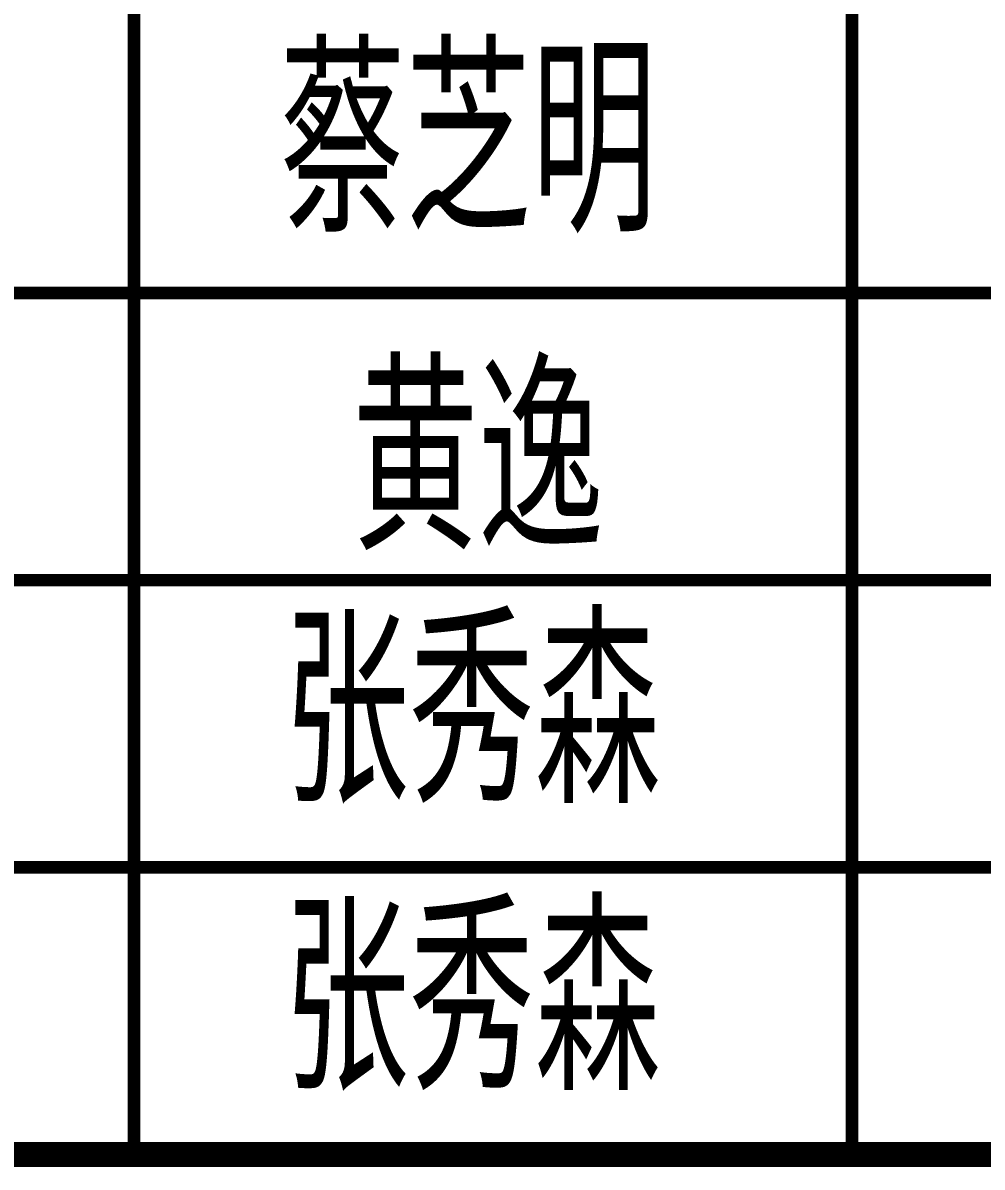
# Model space of a CAD drawing. Extents: x 609585 to 758557, y 501145 to 763045.
# Drawn here: x 752752 to 755424, y 508910 to 512098 of the extents above; entities that cross this region are included whole.
import ezdxf

# ---------------------------------------------------------------- set-up
doc = ezdxf.new("R2010")
doc.units = 0
doc.header["$LTSCALE"] = 1000
doc.header["$MEASUREMENT"] = 0
doc.layers.add('图框', color=140, linetype='Continuous')
doc.layers.add('图签文字', color=147, linetype='Continuous')
doc.styles.add('建筑图签-2', font='TXT.shx', dxfattribs={"width": 0.5, "bigfont": 'HZTXT.shx'})

msp = doc.modelspace()

# ---------------------------------------------------------------- linework, layer by layer
at = {"layer": '图框'}
for points, const_width in [([(753061.4, 508945), (753061.9, 515345)], 35), ([(755061.9, 508945), (755061.9, 515345)], 35), ([(750561.9, 511345), (757561.9, 511345)], 35), ([(750561.9, 510545), (757561.9, 510545)], 35), ([(750561.9, 509745), (757561.9, 509745)], 35), ([(750561.9, 508945), (757561.9, 508945)], 70)]:
    msp.add_lwpolyline(points, dxfattribs=dict(at, const_width=const_width))

# ---------------------------------------------------------------- texts
at = {"layer": '图签文字', "color": 1, "style": '建筑图签-2', "width": 0.7}
for s, p in [('蔡芝明', (753468.1, 511515.6)), ('黄逸', (753670.1, 510630.8)), ('张秀森', (753478.2, 509925.1)), ('张秀森', (753478.2, 509125.1))]:
    msp.add_text(s, height=500, dxfattribs=at).set_placement(p)

doc.saveas('drawing.dxf')
